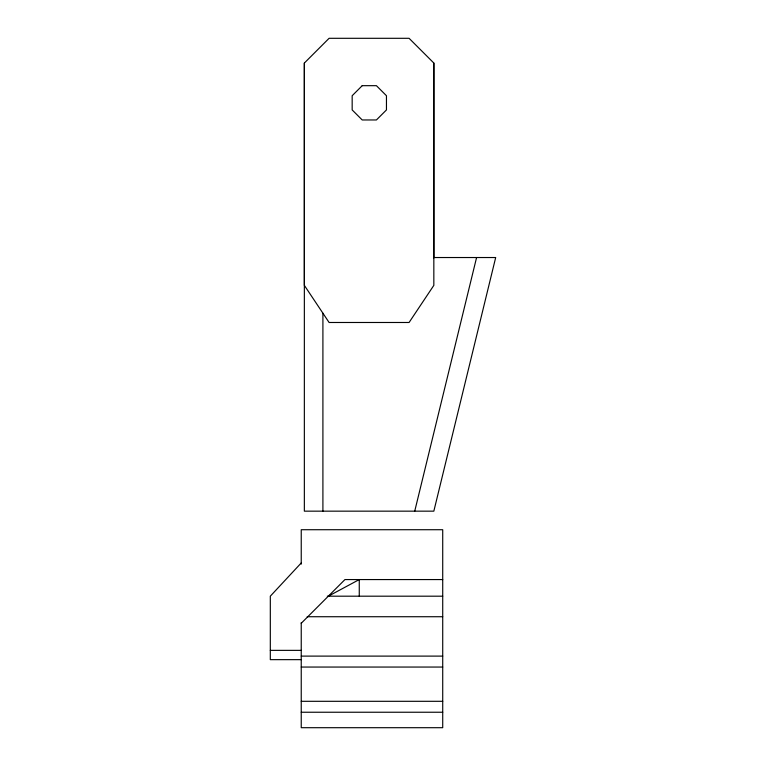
<?xml version="1.0" encoding="UTF-8"?>
<svg xmlns="http://www.w3.org/2000/svg" width="766" height="766" viewBox="0 0 766 766"><rect width="100%" height="100%" fill="white"/><g stroke="black" fill="none" stroke-linecap="round" stroke-linejoin="round"><path stroke-width="1.15" d="M304.351 63.042L304.351 285.364L329.093 322.486L409.082 322.486L433.834 285.364L433.834 63.042L409.082 38.3L329.093 38.3L304.351 63.042L304.351 511.161L433.834 511.161L495.688 257.529L433.834 257.529M322.907 511.161L322.907 313.208M433.834 257.874L433.834 63.042M414.732 511.161L476.586 257.529M301.239 562.953L270.312 596.187L270.312 659.65L301.239 659.65M301.239 623.275L344.949 579.565L442.719 579.565M328.336 596.187L359.264 579.565L359.264 596.187M327.293 596.187L442.719 596.187M307.185 616.726L442.719 616.726M270.312 650.363L301.239 650.363M301.239 656.108L442.719 656.108M301.239 667.052L442.719 667.052M301.239 701.302L442.719 701.302M301.239 712.236L442.719 712.236M301.239 564.13L301.239 529.718L442.719 529.718L442.719 727.7L301.239 727.7L301.239 622.691M362.213 85.677L352.168 95.721L352.168 109.921L362.213 119.965L376.412 119.965L386.457 109.921L386.457 95.721L376.412 85.677L362.213 85.677"/></g></svg>
